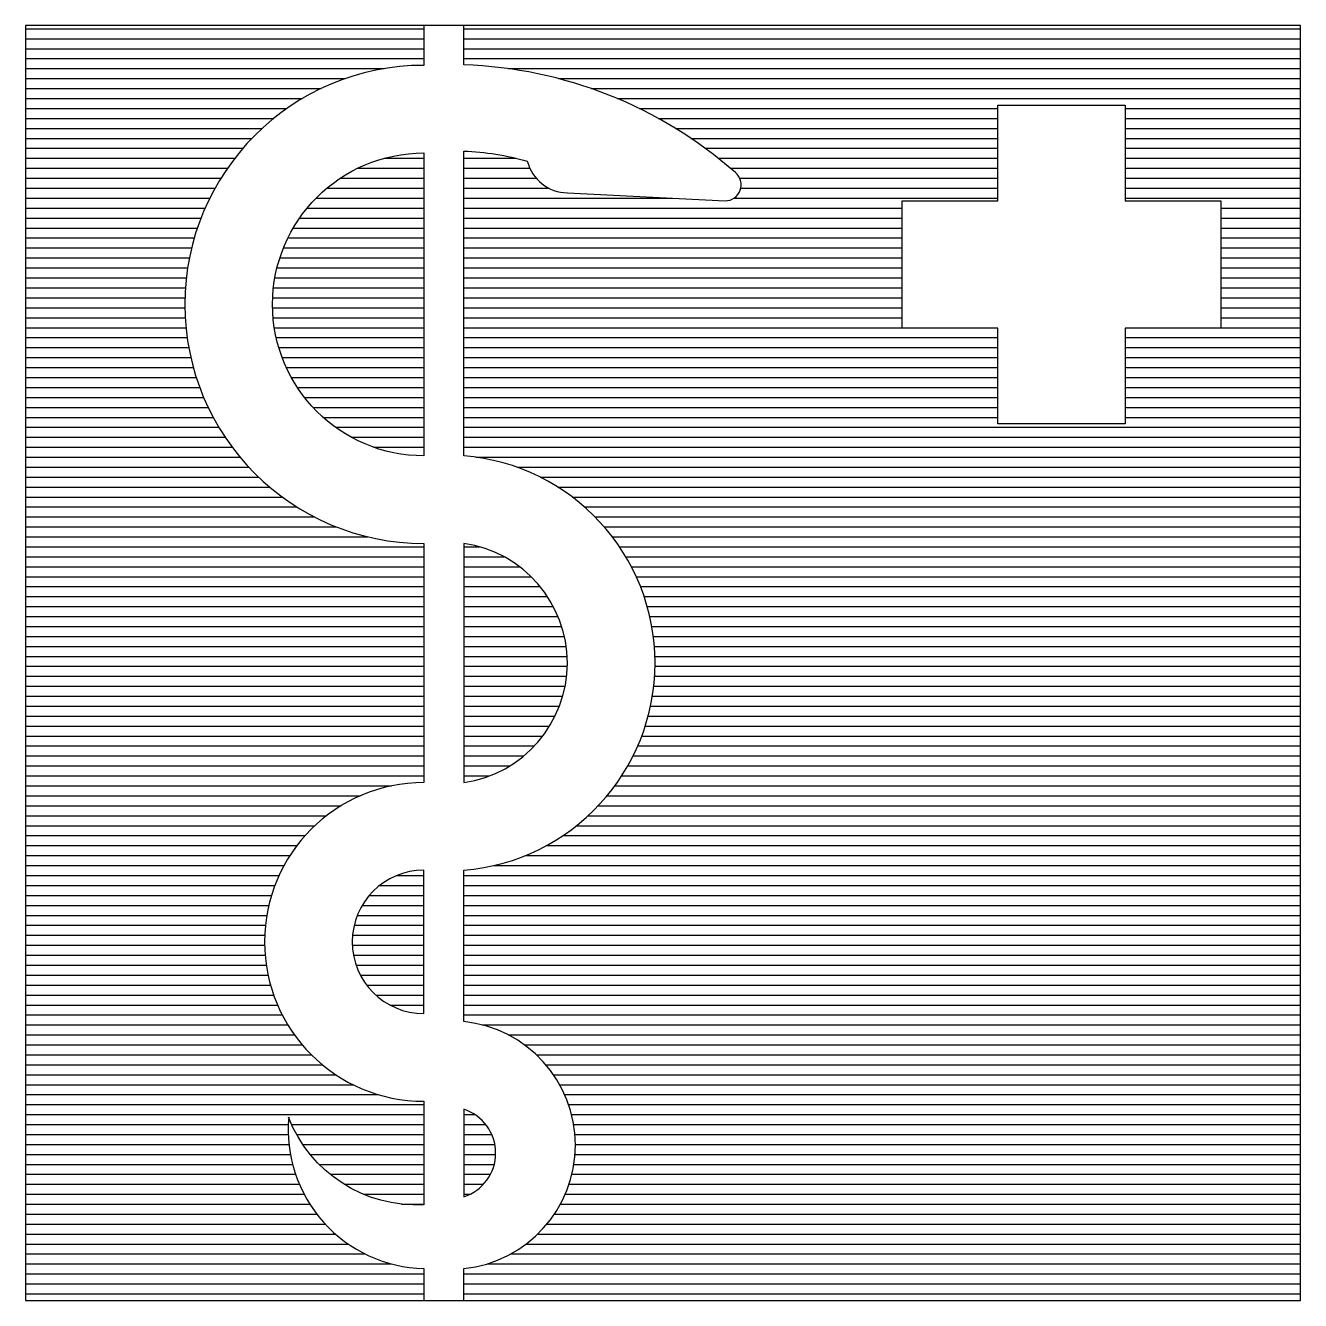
# Model space of a CAD drawing. Extents: x 64 to 76, y 74 to 86.
import ezdxf

# ---------------------------------------------------------------- set-up
doc = ezdxf.new("R2010")
doc.units = 0
doc.layers.get('0').update_dxf_attribs({"linetype": 'CONTINUOUS'})
doc.layers.add('GROEN', color=3, linetype='CONTINUOUS')
doc.layers.add('VEILIG', color=7, linetype='CONTINUOUS')

# ---------------------------------------------------------------- blocks, each defined once
blk = doc.blocks.new('*X')
at = {"color": 0}
for p, q in [((64, 85.969), (67.75, 85.969)), ((68.125, 85.969), (76, 85.969)), ((64, 85.875), (67.75, 85.875)), ((68.125, 85.875), (76, 85.875)), ((64, 85.781), (67.75, 85.781)), ((64, 85.688), (67.75, 85.688)), ((68.125, 85.781), (76, 85.781)), ((68.125, 85.688), (76, 85.688)), ((64, 85.594), (67.376, 85.594)), ((68.543, 85.594), (76, 85.594)), ((64, 85.5), (67.01, 85.5)), ((69.016, 85.5), (76, 85.5)), ((64, 85.406), (66.782, 85.406)), ((69.325, 85.406), (76, 85.406)), ((64, 85.312), (66.606, 85.312)), ((64, 85.219), (66.46, 85.219)), ((69.569, 85.312), (76, 85.312)), ((69.776, 85.219), (73.15, 85.219)), ((74.35, 85.219), (76, 85.219)), ((64, 85.125), (66.336, 85.125)), ((69.956, 85.125), (73.15, 85.125)), ((74.35, 85.125), (76, 85.125)), ((64, 85.031), (66.227, 85.031)), ((70.117, 85.031), (73.15, 85.031)), ((74.35, 85.031), (76, 85.031)), ((64, 84.938), (66.131, 84.938)), ((64, 84.844), (66.046, 84.844)), ((70.263, 84.938), (73.15, 84.938)), ((70.397, 84.844), (73.15, 84.844)), ((74.35, 84.938), (76, 84.938)), ((74.35, 84.844), (76, 84.844)), ((64, 84.75), (65.969, 84.75)), ((67.376, 84.75), (67.75, 84.75)), ((68.125, 84.75), (68.619, 84.75)), ((70.52, 84.75), (73.15, 84.75)), ((74.35, 84.75), (76, 84.75)), ((64, 84.656), (65.9, 84.656)), ((67.126, 84.656), (67.75, 84.656)), ((68.125, 84.656), (68.747, 84.656)), ((70.634, 84.656), (73.15, 84.656)), ((74.35, 84.656), (76, 84.656)), ((64, 84.562), (65.839, 84.562)), ((66.962, 84.562), (67.75, 84.562)), ((68.125, 84.562), (68.807, 84.562)), ((70.722, 84.562), (73.15, 84.562)), ((74.35, 84.562), (76, 84.562)), ((64, 84.469), (65.784, 84.469)), ((64, 84.375), (65.734, 84.375)), ((66.735, 84.375), (67.75, 84.375)), ((66.837, 84.469), (67.75, 84.469)), ((68.125, 84.469), (68.926, 84.469)), ((68.125, 84.375), (70.09, 84.375)), ((70.668, 84.375), (73.15, 84.375)), ((70.732, 84.469), (73.15, 84.469)), ((74.35, 84.469), (76, 84.469)), ((74.35, 84.375), (76, 84.375)), ((64, 84.281), (65.691, 84.281)), ((66.65, 84.281), (67.75, 84.281)), ((68.125, 84.281), (72.25, 84.281)), ((75.25, 84.281), (76, 84.281)), ((64, 84.188), (65.652, 84.188)), ((66.579, 84.188), (67.75, 84.188)), ((68.125, 84.188), (72.25, 84.188)), ((75.25, 84.188), (76, 84.188)), ((64, 84.094), (65.618, 84.094)), ((64, 84), (65.589, 84)), ((66.469, 84), (67.75, 84)), ((66.52, 84.094), (67.75, 84.094)), ((68.125, 84.094), (72.25, 84.094)), ((68.125, 84), (72.25, 84)), ((75.25, 84.094), (76, 84.094)), ((75.25, 84), (76, 84)), ((64, 83.906), (65.564, 83.906)), ((66.428, 83.906), (67.75, 83.906)), ((68.125, 83.906), (72.25, 83.906)), ((75.25, 83.906), (76, 83.906)), ((64, 83.812), (65.543, 83.812)), ((66.394, 83.812), (67.75, 83.812)), ((68.125, 83.812), (72.25, 83.812)), ((75.25, 83.812), (76, 83.812)), ((64, 83.719), (65.526, 83.719)), ((66.367, 83.719), (67.75, 83.719)), ((68.125, 83.719), (72.25, 83.719)), ((75.25, 83.719), (76, 83.719)), ((64, 83.625), (65.514, 83.625)), ((64, 83.531), (65.505, 83.531)), ((66.334, 83.531), (67.75, 83.531)), ((66.347, 83.625), (67.75, 83.625)), ((68.125, 83.625), (72.25, 83.625)), ((68.125, 83.531), (72.25, 83.531)), ((75.25, 83.625), (76, 83.625)), ((75.25, 83.531), (76, 83.531)), ((64, 83.438), (65.501, 83.438)), ((66.326, 83.438), (67.75, 83.438)), ((68.125, 83.438), (72.25, 83.438)), ((75.25, 83.438), (76, 83.438)), ((64, 83.344), (65.5, 83.344)), ((66.325, 83.344), (67.75, 83.344)), ((68.125, 83.344), (72.25, 83.344)), ((75.25, 83.344), (76, 83.344)), ((64, 83.25), (65.503, 83.25)), ((66.33, 83.25), (67.75, 83.25)), ((68.125, 83.25), (72.25, 83.25)), ((75.25, 83.25), (76, 83.25)), ((64, 83.156), (65.511, 83.156)), ((64, 83.062), (65.522, 83.062)), ((66.342, 83.156), (67.75, 83.156)), ((66.36, 83.062), (67.75, 83.062)), ((68.125, 83.156), (72.25, 83.156)), ((68.125, 83.062), (73.15, 83.062)), ((74.35, 83.062), (76, 83.062)), ((75.25, 83.156), (76, 83.156)), ((64, 82.969), (65.537, 82.969)), ((66.384, 82.969), (67.75, 82.969)), ((68.125, 82.969), (73.15, 82.969)), ((74.35, 82.969), (76, 82.969)), ((64, 82.875), (65.556, 82.875)), ((66.416, 82.875), (67.75, 82.875)), ((68.125, 82.875), (73.15, 82.875)), ((74.35, 82.875), (76, 82.875)), ((64, 82.781), (65.58, 82.781)), ((64, 82.688), (65.608, 82.688)), ((66.455, 82.781), (67.75, 82.781)), ((66.502, 82.688), (67.75, 82.688)), ((68.125, 82.781), (73.15, 82.781)), ((68.125, 82.688), (73.15, 82.688)), ((74.35, 82.781), (76, 82.781)), ((74.35, 82.688), (76, 82.688)), ((64, 82.594), (65.64, 82.594)), ((66.558, 82.594), (67.75, 82.594)), ((68.125, 82.594), (73.15, 82.594)), ((74.35, 82.594), (76, 82.594)), ((64, 82.5), (65.677, 82.5)), ((66.625, 82.5), (67.75, 82.5)), ((68.125, 82.5), (73.15, 82.5)), ((74.35, 82.5), (76, 82.5)), ((64, 82.406), (65.719, 82.406)), ((66.705, 82.406), (67.75, 82.406)), ((68.125, 82.406), (73.15, 82.406)), ((74.35, 82.406), (76, 82.406)), ((64, 82.312), (65.767, 82.312)), ((64, 82.219), (65.82, 82.219)), ((66.8, 82.312), (67.75, 82.312)), ((66.917, 82.219), (67.75, 82.219)), ((68.125, 82.312), (73.15, 82.312)), ((68.125, 82.219), (76, 82.219)), ((74.35, 82.312), (76, 82.312)), ((64, 82.125), (65.879, 82.125)), ((67.066, 82.125), (67.75, 82.125)), ((68.125, 82.125), (76, 82.125)), ((64, 82.031), (65.945, 82.031)), ((67.276, 82.031), (67.75, 82.031)), ((68.125, 82.031), (76, 82.031)), ((64, 81.938), (66.019, 81.938)), ((64, 81.844), (66.101, 81.844)), ((68.239, 81.938), (76, 81.938)), ((68.623, 81.844), (76, 81.844)), ((64, 81.75), (66.194, 81.75)), ((68.843, 81.75), (76, 81.75)), ((64, 81.656), (66.298, 81.656)), ((69.01, 81.656), (76, 81.656)), ((64, 81.562), (66.417, 81.562)), ((69.146, 81.562), (76, 81.562)), ((64, 81.469), (66.555, 81.469)), ((64, 81.375), (66.719, 81.375)), ((69.261, 81.469), (76, 81.469)), ((69.36, 81.375), (76, 81.375)), ((64, 81.281), (66.926, 81.281)), ((69.447, 81.281), (76, 81.281)), ((64, 81.188), (67.223, 81.188)), ((69.523, 81.188), (76, 81.188)), ((64, 81.094), (67.75, 81.094)), ((64, 81), (67.75, 81)), ((68.125, 81.094), (68.272, 81.094)), ((68.125, 81), (68.504, 81)), ((69.591, 81.094), (76, 81.094)), ((69.65, 81), (76, 81)), ((64, 80.906), (67.75, 80.906)), ((68.125, 80.906), (68.649, 80.906)), ((69.702, 80.906), (76, 80.906)), ((64, 80.812), (67.75, 80.812)), ((68.125, 80.812), (68.758, 80.812)), ((69.748, 80.812), (76, 80.812)), ((64, 80.719), (67.75, 80.719)), ((68.125, 80.719), (68.844, 80.719)), ((69.788, 80.719), (76, 80.719)), ((64, 80.625), (67.75, 80.625)), ((64, 80.531), (67.75, 80.531)), ((68.125, 80.625), (68.913, 80.625)), ((68.125, 80.531), (68.968, 80.531)), ((69.822, 80.625), (76, 80.625)), ((69.851, 80.531), (76, 80.531)), ((64, 80.438), (67.75, 80.438)), ((68.125, 80.438), (69.012, 80.438)), ((69.875, 80.438), (76, 80.438)), ((64, 80.344), (67.75, 80.344)), ((68.125, 80.344), (69.047, 80.344)), ((69.895, 80.344), (76, 80.344)), ((64, 80.25), (67.75, 80.25)), ((68.125, 80.25), (69.072, 80.25)), ((69.909, 80.25), (76, 80.25)), ((64, 80.156), (67.75, 80.156)), ((64, 80.062), (67.75, 80.062)), ((68.125, 80.156), (69.089, 80.156)), ((68.125, 80.062), (69.098, 80.062)), ((69.919, 80.156), (76, 80.156)), ((69.924, 80.062), (76, 80.062)), ((64, 79.969), (67.75, 79.969)), ((68.125, 79.969), (69.1, 79.969)), ((69.925, 79.969), (76, 79.969)), ((64, 79.875), (67.75, 79.875)), ((68.125, 79.875), (69.093, 79.875)), ((69.921, 79.875), (76, 79.875)), ((64, 79.781), (67.75, 79.781)), ((64, 79.688), (67.75, 79.688)), ((68.125, 79.781), (69.079, 79.781)), ((68.125, 79.688), (69.056, 79.688)), ((69.9, 79.688), (76, 79.688)), ((69.913, 79.781), (76, 79.781)), ((64, 79.594), (67.75, 79.594)), ((68.125, 79.594), (69.025, 79.594)), ((69.882, 79.594), (76, 79.594)), ((64, 79.5), (67.75, 79.5)), ((68.125, 79.5), (68.984, 79.5)), ((69.86, 79.5), (76, 79.5)), ((64, 79.406), (67.75, 79.406)), ((68.125, 79.406), (68.933, 79.406)), ((69.833, 79.406), (76, 79.406)), ((64, 79.312), (67.75, 79.312)), ((64, 79.219), (67.75, 79.219)), ((68.125, 79.312), (68.868, 79.312)), ((68.125, 79.219), (68.789, 79.219)), ((69.762, 79.219), (76, 79.219)), ((69.8, 79.312), (76, 79.312)), ((64, 79.125), (67.75, 79.125)), ((68.125, 79.125), (68.689, 79.125)), ((69.718, 79.125), (76, 79.125)), ((64, 79.031), (67.75, 79.031)), ((68.125, 79.031), (68.558, 79.031)), ((69.668, 79.031), (76, 79.031)), ((64, 78.938), (67.75, 78.938)), ((64, 78.844), (67.445, 78.844)), ((68.125, 78.938), (68.367, 78.938)), ((69.547, 78.844), (76, 78.844)), ((69.611, 78.938), (76, 78.938)), ((64, 78.75), (67.151, 78.75)), ((69.474, 78.75), (76, 78.75)), ((64, 78.656), (66.97, 78.656)), ((69.39, 78.656), (76, 78.656)), ((64, 78.562), (66.834, 78.562)), ((69.296, 78.562), (76, 78.562)), ((64, 78.469), (66.723, 78.469)), ((64, 78.375), (66.632, 78.375)), ((69.058, 78.375), (76, 78.375)), ((69.186, 78.469), (76, 78.469)), ((64, 78.281), (66.555, 78.281)), ((68.903, 78.281), (76, 78.281)), ((64, 78.188), (66.489, 78.188)), ((68.705, 78.188), (76, 78.188)), ((64, 78.094), (66.433, 78.094)), ((64, 78), (66.386, 78)), ((67.495, 78), (67.75, 78)), ((68.125, 78), (76, 78)), ((68.408, 78.094), (76, 78.094)), ((64, 77.906), (66.347, 77.906)), ((67.334, 77.906), (67.75, 77.906)), ((68.125, 77.906), (76, 77.906)), ((64, 77.812), (66.315, 77.812)), ((67.236, 77.812), (67.75, 77.812)), ((68.125, 77.812), (76, 77.812)), ((64, 77.719), (66.29, 77.719)), ((67.169, 77.719), (67.75, 77.719)), ((68.125, 77.719), (76, 77.719)), ((64, 77.625), (66.271, 77.625)), ((64, 77.531), (66.258, 77.531)), ((67.093, 77.531), (67.75, 77.531)), ((67.123, 77.625), (67.75, 77.625)), ((68.125, 77.625), (76, 77.625)), ((68.125, 77.531), (76, 77.531)), ((64, 77.438), (66.251, 77.438)), ((67.078, 77.438), (67.75, 77.438)), ((68.125, 77.438), (76, 77.438)), ((64, 77.344), (66.25, 77.344)), ((67.076, 77.344), (67.75, 77.344)), ((68.125, 77.344), (76, 77.344)), ((64, 77.25), (66.255, 77.25)), ((67.087, 77.25), (67.75, 77.25)), ((68.125, 77.25), (76, 77.25)), ((64, 77.156), (66.266, 77.156)), ((64, 77.062), (66.283, 77.062)), ((67.111, 77.156), (67.75, 77.156)), ((67.152, 77.062), (67.75, 77.062)), ((68.125, 77.156), (76, 77.156)), ((68.125, 77.062), (76, 77.062)), ((64, 76.969), (66.306, 76.969)), ((67.211, 76.969), (67.75, 76.969)), ((68.125, 76.969), (76, 76.969)), ((64, 76.875), (66.336, 76.875)), ((67.297, 76.875), (67.75, 76.875)), ((68.125, 76.875), (76, 76.875)), ((64, 76.781), (66.373, 76.781)), ((64, 76.688), (66.417, 76.688)), ((67.429, 76.781), (67.75, 76.781)), ((68.125, 76.781), (76, 76.781)), ((68.125, 76.688), (76, 76.688)), ((64, 76.594), (66.47, 76.594)), ((68.299, 76.594), (76, 76.594)), ((64, 76.5), (66.532, 76.5)), ((68.544, 76.5), (76, 76.5)), ((64, 76.406), (66.605, 76.406)), ((68.696, 76.406), (76, 76.406)), ((64, 76.312), (66.691, 76.312)), ((64, 76.219), (66.794, 76.219)), ((68.808, 76.312), (76, 76.312)), ((68.897, 76.219), (76, 76.219)), ((64, 76.125), (66.921, 76.125)), ((68.969, 76.125), (76, 76.125)), ((64, 76.031), (67.083, 76.031)), ((69.027, 76.031), (76, 76.031)), ((64, 75.938), (67.322, 75.938)), ((64, 75.844), (67.75, 75.844)), ((69.074, 75.938), (76, 75.938)), ((69.111, 75.844), (76, 75.844)), ((64, 75.75), (67.75, 75.75)), ((68.125, 75.75), (68.229, 75.75)), ((69.139, 75.75), (76, 75.75)), ((64, 75.656), (66.473, 75.656)), ((66.504, 75.656), (67.75, 75.656)), ((68.125, 75.656), (68.332, 75.656)), ((69.159, 75.656), (76, 75.656)), ((64, 75.562), (66.473, 75.562)), ((66.552, 75.562), (67.75, 75.562)), ((68.125, 75.562), (68.388, 75.562)), ((69.171, 75.562), (76, 75.562)), ((64, 75.469), (66.48, 75.469)), ((64, 75.375), (66.493, 75.375)), ((66.609, 75.469), (67.75, 75.469)), ((66.679, 75.375), (67.75, 75.375)), ((68.125, 75.469), (68.417, 75.469)), ((68.125, 75.375), (68.425, 75.375)), ((69.172, 75.375), (76, 75.375)), ((69.175, 75.469), (76, 75.469)), ((64, 75.281), (66.514, 75.281)), ((66.764, 75.281), (67.75, 75.281)), ((68.125, 75.281), (68.412, 75.281)), ((69.161, 75.281), (76, 75.281)), ((64, 75.188), (66.542, 75.188)), ((66.867, 75.188), (67.75, 75.188)), ((68.125, 75.188), (68.376, 75.188)), ((69.142, 75.188), (76, 75.188)), ((64, 75.094), (66.578, 75.094)), ((64, 75), (66.623, 75)), ((66.999, 75.094), (67.75, 75.094)), ((67.18, 75), (67.75, 75)), ((68.125, 75.094), (68.31, 75.094)), ((68.125, 75), (68.186, 75)), ((69.08, 75), (76, 75)), ((69.115, 75.094), (76, 75.094)), ((64, 74.906), (66.677, 74.906)), ((67.538, 74.906), (67.75, 74.906)), ((69.034, 74.906), (76, 74.906)), ((64, 74.812), (66.743, 74.812)), ((68.978, 74.812), (76, 74.812)), ((64, 74.719), (66.822, 74.719)), ((68.908, 74.719), (76, 74.719)), ((64, 74.625), (66.919, 74.625)), ((64, 74.531), (67.039, 74.531)), ((68.712, 74.531), (76, 74.531)), ((68.821, 74.625), (76, 74.625)), ((64, 74.438), (67.198, 74.438)), ((68.568, 74.438), (76, 74.438)), ((64, 74.344), (67.446, 74.344)), ((68.344, 74.344), (76, 74.344)), ((64, 74.25), (67.75, 74.25)), ((68.125, 74.25), (76, 74.25)), ((64, 74.156), (67.75, 74.156)), ((64, 74.062), (67.75, 74.062)), ((68.125, 74.156), (76, 74.156)), ((68.125, 74.062), (76, 74.062))]:
    blk.add_line(p, q, dxfattribs=at)

msp = doc.modelspace()

# ---------------------------------------------------------------- linework, layer by layer
at = {"layer": 'VEILIG', "color": 0}
for p, q in [((64, 86), (64, 74)), ((76, 86), (64, 86)), ((76, 74), (76, 86)), ((64, 74), (76, 74))]:
    msp.add_line(p, q, dxfattribs=at)
msp.add_lwpolyline([(66.477, 75.725, 0.432415), (67.75, 74.3), (67.75, 74), (68.125, 74), (68.125, 74.3, 0.903226), (68.125, 76.625), (68.125, 78.05, 0.923077), (68.125, 81.95), (68.125, 84.818, -0.06388), (68.723, 84.722, 0.336531), (69.1, 84.425), (70.585, 84.35, 0.703347), (70.681, 84.616, 0.173622), (68.125, 85.63), (68.125, 86), (67.75, 86), (67.75, 85.625, 1), (67.75, 81.125), (67.75, 78.875, 1), (67.75, 75.875), (67.75, 74.9, -0.323056), (66.475, 75.725)], format="xyb", dxfattribs=at)
msp.add_lwpolyline([(73.15, 85.25), (74.35, 85.25), (74.35, 84.35), (75.25, 84.35), (75.25, 83.15), (74.35, 83.15), (74.35, 82.25), (73.15, 82.25), (73.15, 83.15), (72.25, 83.15), (72.25, 84.35), (73.15, 84.35)], close=True, dxfattribs=at)
for points in [[(67.75, 84.8), (67.75, 81.95, -1)], [(68.125, 78.875, 0.866667), (68.125, 81.125)], [(67.75, 78.05, 1), (67.75, 76.7)], [(68.125, 75.8), (68.125, 74.975, 0.727273)]]:
    msp.add_lwpolyline(points, format="xyb", close=True, dxfattribs=at)

# ---------------------------------------------------------------- block references
at = {"layer": 'GROEN', "color": 0}
msp.add_blockref('*X', (0, 0), dxfattribs=at)

doc.saveas('drawing.dxf')
